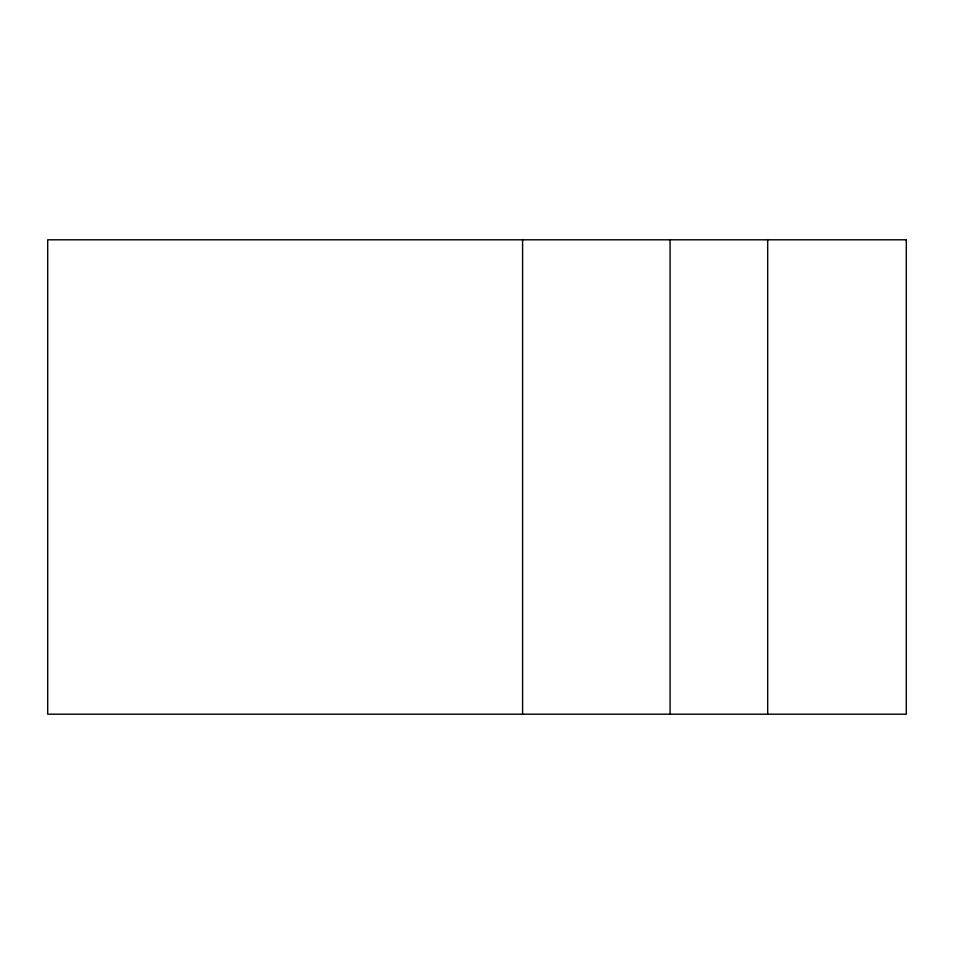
<?xml version="1.0" encoding="UTF-8"?>
<svg xmlns="http://www.w3.org/2000/svg" width="954" height="954" viewBox="0 0 954 954"><rect width="100%" height="100%" fill="white"/><g stroke="black" fill="none" stroke-linecap="round" stroke-linejoin="round"><path stroke-width="1.43" d="M767.684 239.8L767.684 714.2M670.09 239.8L670.09 714.2M522.589 239.8L522.589 714.2M906.3 239.8L47.7 239.8L47.7 714.2L906.3 714.2L906.3 239.8"/></g></svg>
